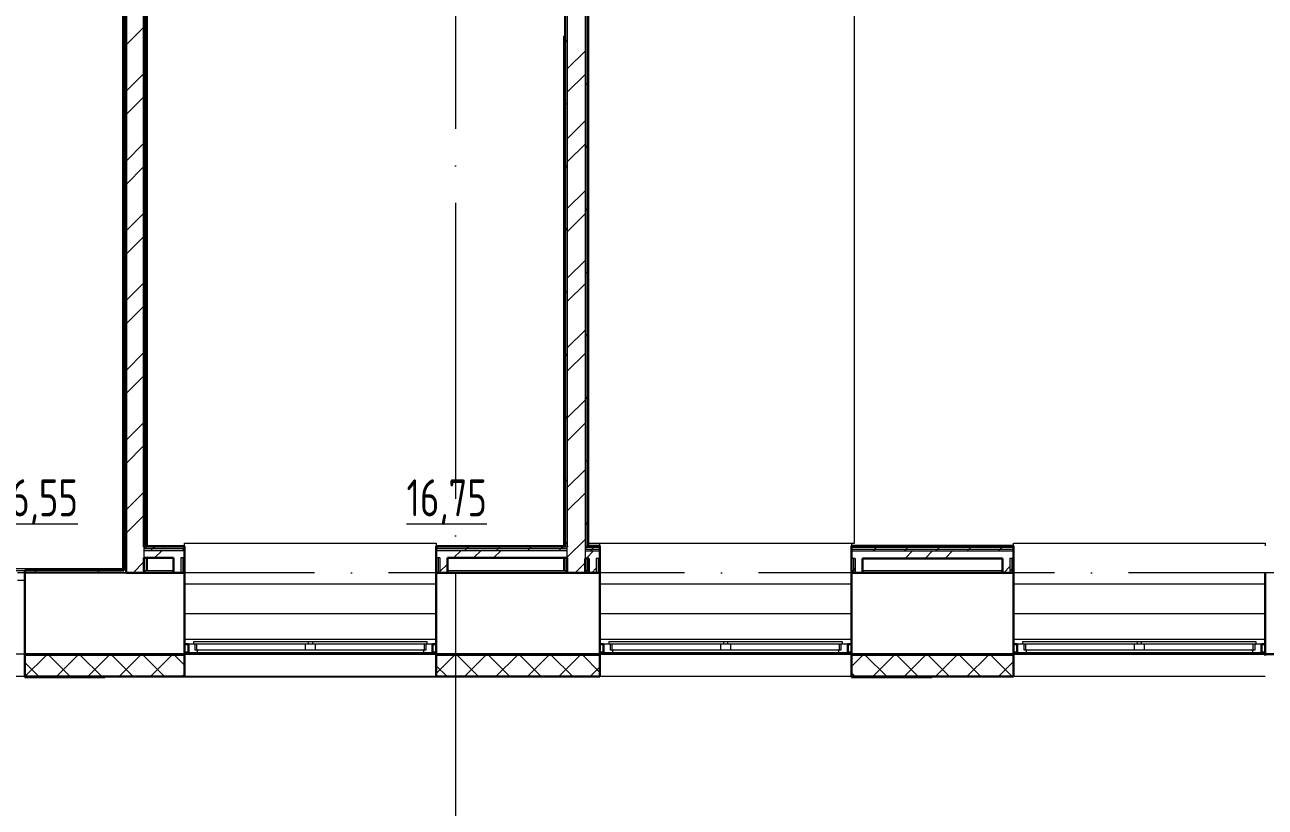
# Model space of a CAD drawing. Header units: millimetres. Extents: x -259809 to 472825, y -397243 to 31861.
# Drawn here: x -12546 to -4166, y -374417 to -369130 of the extents above; entities that cross this region are included whole.
import ezdxf

# ---------------------------------------------------------------- set-up
doc = ezdxf.new("R2010")
doc.units = ezdxf.units.MM
doc.linetypes.add('ADSK_Линия сетки', pattern=[25, 20, -2.5, 0, -2.5])
for name, color, linetype, lineweight in [('_ Окна', 252, 'Continuous', 30), ('лс', 5, 'Continuous', 30), ('Марки помещений', 252, 'Continuous', 20), ('Ограждение', 252, 'Continuous', 9), ('Окна', 252, 'Continuous', 9), ('Оси', 252, 'Continuous', 9), ('Перекрытие', 252, 'Continuous', 18), ('Стены внутренние', 252, 'Continuous', 18), ('Стены наружные', 252, 'Continuous', 18), ('Стены штриховка', 7, 'Continuous', 9)]:
    doc.layers.add(name, color=color, linetype=linetype, lineweight=lineweight)
doc.styles.add('GOST Common_3', font='', dxfattribs={"height": 3.5})
doc.styles.get('GOST Common_3').set_extended_font_data('GOST 2.304 type A')
pattern_1 = [(0, (-37739.8, 574.4), (0, 600), []), (90, (-37739.8, 574.4), (-600, 4e-14), [])]

# ---------------------------------------------------------------- blocks, each defined once
blk = doc.blocks.new('1 этаж')
at = {"layer": 'Ограждение', "true_color": 0x636466}
h = blk.add_hatch(dxfattribs=at)
h.set_pattern_fill('FP_37', color=251, style=0, pattern_type=2)
h.set_pattern_definition(pattern_1)
h.paths.add_polyline_path([(-11875.8, -20130.3), (-11875.8, -14155.3), (-11885.8, -14165.3), (-11885.8, -20120.3)])
h = blk.add_hatch(dxfattribs=at)
h.set_pattern_fill('FP_37', color=251, style=0, pattern_type=2)
h.set_pattern_definition(pattern_1)
h.paths.add_polyline_path([(-12233.6, -20130.3), (-11875.8, -20130.3), (-11885.8, -20120.3), (-14635.8, -20120.3), (-14645.8, -20130.3), (-12545.8, -20130.3)])
at = {"layer": '_ Окна', "color": 251, "lineweight": 18, "true_color": 0x636466}
for p, q in [((-12545.8, -20145.3), (-12595.8, -20145.3)), ((-12595.8, -20195.3), (-12545.8, -20195.3)), ((-12545.8, -20195.3), (-12545.8, -20145.3)), ((-11402.8, -20627.3), (-11440.8, -20627.3)), ((-11440.8, -20627.3), (-11440.8, -20685.3)), ((-11440.8, -20685.3), (-11381.4, -20685.3)), ((-11394.8, -20668.3), (-11394.8, -20627.3)), ((-11382.8, -20668.3), (-11394.8, -20668.3)), ((-11381.4, -20685.3), (-11376.8, -20668.3)), ((-9854.8, -20668.3), (-9850.2, -20685.3)), ((-9850.2, -20685.3), (-9790.8, -20685.3)), ((-9836.8, -20668.3), (-9848.8, -20668.3)), ((-9836.8, -20627.3), (-9836.8, -20668.3)), ((-9790.8, -20627.3), (-9828.8, -20627.3)), ((-9790.8, -20685.3), (-9790.8, -20627.3)), ((-8597.8, -20627.3), (-8635.8, -20627.3)), ((-8635.8, -20627.3), (-8635.8, -20685.3)), ((-8635.8, -20685.3), (-8576.4, -20685.3)), ((-8589.8, -20668.3), (-8589.8, -20627.3)), ((-8577.8, -20668.3), (-8589.8, -20668.3)), ((-8576.4, -20685.3), (-8571.8, -20668.3)), ((-7049.8, -20668.3), (-7045.2, -20685.3)), ((-7045.2, -20685.3), (-6985.8, -20685.3)), ((-7031.8, -20668.3), (-7043.8, -20668.3)), ((-7031.8, -20627.3), (-7031.8, -20668.3)), ((-6985.8, -20627.3), (-7023.8, -20627.3)), ((-6985.8, -20685.3), (-6985.8, -20627.3)), ((-5802.8, -20627.3), (-5840.8, -20627.3)), ((-5840.8, -20627.3), (-5840.8, -20685.3)), ((-5840.8, -20685.3), (-5781.4, -20685.3)), ((-5794.8, -20668.3), (-5794.8, -20627.3)), ((-5782.8, -20668.3), (-5794.8, -20668.3)), ((-5781.4, -20685.3), (-5776.8, -20668.3)), ((-4254.8, -20668.3), (-4250.2, -20685.3)), ((-4250.2, -20685.3), (-4190.8, -20685.3)), ((-4236.8, -20668.3), (-4248.8, -20668.3)), ((-4236.8, -20627.3), (-4236.8, -20668.3)), ((-4190.8, -20627.3), (-4228.8, -20627.3)), ((-4190.8, -20685.3), (-4190.8, -20627.3))]:
    blk.add_line(p, q, dxfattribs=at)
at = {"layer": '_ Окна', "color": 251, "true_color": 0x636466}
for p, q in [((-11440.8, -20627.3), (-11465.8, -20627.3)), ((-11465.8, -20685.3), (-11440.8, -20685.3)), ((-11440.8, -20685.3), (-11440.8, -20627.3)), ((-9765.8, -20627.3), (-9790.8, -20627.3)), ((-9790.8, -20627.3), (-9790.8, -20685.3)), ((-9790.8, -20685.3), (-9765.8, -20685.3)), ((-8635.8, -20627.3), (-8660.8, -20627.3)), ((-8660.8, -20685.3), (-8635.8, -20685.3)), ((-8635.8, -20685.3), (-8635.8, -20627.3)), ((-6960.8, -20627.3), (-6985.8, -20627.3)), ((-6985.8, -20627.3), (-6985.8, -20685.3)), ((-6985.8, -20685.3), (-6960.8, -20685.3)), ((-5840.8, -20627.3), (-5865.8, -20627.3)), ((-5865.8, -20685.3), (-5840.8, -20685.3)), ((-5840.8, -20685.3), (-5840.8, -20627.3)), ((-4165.8, -20627.3), (-4190.8, -20627.3)), ((-4190.8, -20627.3), (-4190.8, -20685.3)), ((-4190.8, -20685.3), (-4165.8, -20685.3))]:
    blk.add_line(p, q, dxfattribs=at)
at = {"layer": 'Ограждение', "color": 251, "true_color": 0x636466}
for p, q in [((-11885.8, -14165.3), (-11885.8, -20120.3)), ((-11715.8, -19965.5), (-11715.8, -14775.3)), ((-8905.8, -16520.3), (-8895.8, -16520.3)), ((-8905.8, -16520.3), (-8905.8, -19965.4)), ((-11465.8, -19965.3), (-11465.8, -19945.3)), ((-11465.8, -19945.3), (-9765.8, -19945.3)), ((-9765.8, -19945.3), (-9765.8, -19965.3)), ((-8735.8, -19963.4), (-8735.8, -19945.3)), ((-8660.8, -19963.4), (-8660.8, -19945.3)), ((-8660.8, -19945.3), (-6960.8, -19945.3)), ((-6960.8, -19945.3), (-6960.8, -19963.4)), ((-5865.8, -19963.4), (-5865.8, -19945.3)), ((-5865.8, -19945.3), (-4165.8, -19945.3)), ((-4165.8, -19945.3), (-4165.8, -19963.4)), ((-11725.8, -20045.3), (-11725.8, -20130.3)), ((-11715.8, -20130.3), (-11715.8, -20045.3)), ((-8905.8, -20045.3), (-8905.8, -20130.3)), ((-8895.8, -20130.3), (-8895.8, -20045.3)), ((-8745.8, -20048.4), (-8745.8, -20130.3)), ((-11885.8, -20120.3), (-14635.8, -20120.3)), ((-11885.8, -20120.3), (-11875.8, -20130.3)), ((-11465.8, -20220.3), (-9765.8, -20220.3)), ((-8660.8, -20220.3), (-6960.8, -20220.3)), ((-5865.8, -20220.3), (-4165.8, -20220.3)), ((-11465.8, -20420.3), (-9765.8, -20420.3)), ((-8660.8, -20420.3), (-6960.8, -20420.3)), ((-5865.8, -20420.3), (-4165.8, -20420.3)), ((-11465.8, -20595.3), (-9765.8, -20595.3)), ((-8660.8, -20595.3), (-6960.8, -20595.3)), ((-5865.8, -20595.3), (-4165.8, -20595.3))]:
    blk.add_line(p, q, dxfattribs=at)
at = {"layer": 'Окна', "color": 251, "true_color": 0x636466}
for p, q in [((-11402.8, -20610.3), (-10630.8, -20610.3)), ((-11402.8, -20627.3), (-11402.8, -20610.3)), ((-10630.8, -20610.3), (-10600.8, -20610.3)), ((-10630.8, -20610.3), (-10630.8, -20627.3)), ((-10600.8, -20610.3), (-9828.8, -20610.3)), ((-10600.8, -20627.3), (-10600.8, -20610.3)), ((-9828.8, -20610.3), (-9828.8, -20627.3)), ((-8597.8, -20610.3), (-7825.8, -20610.3)), ((-8597.8, -20627.3), (-8597.8, -20610.3)), ((-7825.8, -20610.3), (-7795.8, -20610.3)), ((-7825.8, -20610.3), (-7825.8, -20627.3)), ((-7795.8, -20610.3), (-7023.8, -20610.3)), ((-7795.8, -20627.3), (-7795.8, -20610.3)), ((-7023.8, -20610.3), (-7023.8, -20627.3)), ((-5802.8, -20610.3), (-5030.8, -20610.3)), ((-5802.8, -20627.3), (-5802.8, -20610.3)), ((-5030.8, -20610.3), (-5000.8, -20610.3)), ((-5030.8, -20610.3), (-5030.8, -20627.3)), ((-5000.8, -20610.3), (-4228.8, -20610.3)), ((-5000.8, -20627.3), (-5000.8, -20610.3)), ((-4228.8, -20610.3), (-4228.8, -20627.3)), ((-10630.8, -20627.3), (-11402.8, -20627.3)), ((-11382.8, -20668.3), (-11382.8, -20627.3)), ((-10650.8, -20668.3), (-11382.8, -20668.3)), ((-11381.4, -20685.3), (-9850.2, -20685.3)), ((-10650.8, -20627.3), (-10650.8, -20668.3)), ((-10580.8, -20668.3), (-10650.8, -20668.3)), ((-10600.8, -20627.3), (-10630.8, -20627.3)), ((-9828.8, -20627.3), (-10600.8, -20627.3)), ((-10580.8, -20668.3), (-10580.8, -20627.3)), ((-9848.8, -20668.3), (-10580.8, -20668.3)), ((-9848.8, -20627.3), (-9848.8, -20668.3)), ((-7825.8, -20627.3), (-8597.8, -20627.3)), ((-8577.8, -20668.3), (-8577.8, -20627.3)), ((-7845.8, -20668.3), (-8577.8, -20668.3)), ((-8576.4, -20685.3), (-7045.2, -20685.3)), ((-7845.8, -20627.3), (-7845.8, -20668.3)), ((-7775.8, -20668.3), (-7845.8, -20668.3)), ((-7795.8, -20627.3), (-7825.8, -20627.3)), ((-7023.8, -20627.3), (-7795.8, -20627.3)), ((-7775.8, -20668.3), (-7775.8, -20627.3)), ((-7043.8, -20668.3), (-7775.8, -20668.3)), ((-7043.8, -20627.3), (-7043.8, -20668.3)), ((-5030.8, -20627.3), (-5802.8, -20627.3)), ((-5782.8, -20668.3), (-5782.8, -20627.3)), ((-5050.8, -20668.3), (-5782.8, -20668.3)), ((-5781.4, -20685.3), (-4250.2, -20685.3)), ((-5050.8, -20627.3), (-5050.8, -20668.3)), ((-4980.8, -20668.3), (-5050.8, -20668.3)), ((-5000.8, -20627.3), (-5030.8, -20627.3)), ((-4228.8, -20627.3), (-5000.8, -20627.3)), ((-4980.8, -20668.3), (-4980.8, -20627.3)), ((-4248.8, -20668.3), (-4980.8, -20668.3)), ((-4248.8, -20627.3), (-4248.8, -20668.3))]:
    blk.add_line(p, q, dxfattribs=at)
at = {"layer": 'Оси', "color": 251, "linetype": 'ADSK_Линия сетки', "ltscale": 100, "true_color": 0x636466}
for p, q in [((-9635.8, -2645.3), (-9635.8, -33771.4)), ((4411.5, -20145.3), (-72528.1, -20145.3))]:
    blk.add_line(p, q, dxfattribs=at)
at = {"layer": 'Перекрытие', "color": 251, "ltscale": 100, "true_color": 0x636466}
for p, q in [((-6940.8, -19945.3), (-6940.8, -15295.3)), ((-8740.8, -19945.3), (-8660.8, -19945.3)), ((-6960.8, -19945.3), (-6940.8, -19945.3))]:
    blk.add_line(p, q, dxfattribs=at)
at = {"layer": 'Стены внутренние', "color": 251, "lineweight": 30, "true_color": 0x636466}
for p, q in [((-12545.8, -20145.3), (-12545.8, -20695.3)), ((-11540.8, -20145.3), (-11740.8, -20145.3)), ((-11465.8, -20695.3), (-11465.8, -20145.3)), ((-9765.8, -20145.3), (-9765.8, -20695.3)), ((-8880.8, -20145.3), (-9690.8, -20145.3)), ((-8735.8, -20145.3), (-8760.8, -20145.3)), ((-8660.8, -20695.3), (-8660.8, -20145.3)), ((-6960.8, -20145.3), (-6960.8, -20695.3)), ((-5940.8, -20145.3), (-6885.8, -20145.3)), ((-5865.8, -20695.3), (-5865.8, -20145.3)), ((-4165.8, -20145.3), (-4165.8, -20695.3)), ((-12545.8, -20695.3), (-11465.8, -20695.3)), ((-9765.8, -20695.3), (-8660.8, -20695.3)), ((-6960.8, -20695.3), (-5865.8, -20695.3)), ((-12545.8, -20705.3), (-12545.8, -20847.3)), ((-11465.8, -20847.3), (-11465.8, -20705.3)), ((-9765.8, -20705.3), (-9765.8, -20847.3)), ((-8660.8, -20847.3), (-8660.8, -20705.3)), ((-6960.8, -20705.3), (-6960.8, -20847.3)), ((-5865.8, -20847.3), (-5865.8, -20705.3)), ((-12545.8, -20847.3), (-11465.8, -20847.3)), ((-9765.8, -20847.3), (-8660.8, -20847.3)), ((-6960.8, -20847.3), (-5865.8, -20847.3))]:
    blk.add_line(p, q, dxfattribs=at)
at = {"layer": 'Стены внутренние', "color": 251, "true_color": 0x636466}
for p, q in [((-11860.8, -20145.3), (-12545.8, -20145.3)), ((-12545.8, -20695.3), (-14245.8, -20695.3)), ((-9765.8, -20695.3), (-11465.8, -20695.3)), ((-6960.8, -20695.3), (-8660.8, -20695.3)), ((-4165.8, -20695.3), (-5865.8, -20695.3)), ((-12545.8, -20847.3), (-14245.8, -20847.3)), ((-9765.8, -20847.3), (-11465.8, -20847.3)), ((-6960.8, -20847.3), (-8660.8, -20847.3)), ((-4165.8, -20847.3), (-5865.8, -20847.3))]:
    blk.add_line(p, q, dxfattribs=at)
at = {"layer": 'Стены внутренние', "color": 251, "linetype": 'Continuous', "lineweight": 9, "true_color": 0x636466}
for p, q in [((-12452.9, -20845.3), (-12545.8, -20752.4)), ((-12542.3, -20845.3), (-12402.3, -20705.3)), ((-12240.8, -20845.3), (-12380.8, -20705.3)), ((-12330.2, -20845.3), (-12190.2, -20705.3)), ((-12028.6, -20845.3), (-12168.6, -20705.3)), ((-12118.1, -20845.3), (-11978.1, -20705.3)), ((-11816.5, -20845.3), (-11956.5, -20705.3)), ((-11905.9, -20845.3), (-11765.9, -20705.3)), ((-11604.4, -20845.3), (-11744.4, -20705.3)), ((-11693.8, -20845.3), (-11553.8, -20705.3)), ((-11466.2, -20771.3), (-11532.2, -20705.3)), ((-9763.8, -20824.5), (-9644.6, -20705.3)), ((-9695.2, -20845.3), (-9763.8, -20776.7)), ((-9483, -20845.3), (-9623, -20705.3)), ((-9572.5, -20845.3), (-9432.5, -20705.3)), ((-9270.9, -20845.3), (-9410.9, -20705.3)), ((-9360.4, -20845.3), (-9220.4, -20705.3)), ((-9058.8, -20845.3), (-9198.8, -20705.3)), ((-9148.2, -20845.3), (-9008.2, -20705.3)), ((-8846.6, -20845.3), (-8986.6, -20705.3)), ((-8936.1, -20845.3), (-8796.1, -20705.3)), ((-8662.8, -20817), (-8774.5, -20705.3)), ((-6958.8, -20777.2), (-6886.9, -20705.3)), ((-6725.3, -20845.3), (-6865.3, -20705.3)), ((-6814.8, -20845.3), (-6674.8, -20705.3)), ((-6513.2, -20845.3), (-6653.2, -20705.3)), ((-6602.6, -20845.3), (-6462.6, -20705.3)), ((-6301.1, -20845.3), (-6441.1, -20705.3)), ((-6390.5, -20845.3), (-6250.5, -20705.3)), ((-6088.9, -20845.3), (-6228.9, -20705.3)), ((-6178.4, -20845.3), (-6038.4, -20705.3)), ((-5876.8, -20845.3), (-6016.8, -20705.3)), ((-5966.2, -20845.3), (-5865.8, -20744.9)), ((-12477.8, -20846.6), (-12478.2, -20847.3)), ((-12125.1, -20845.3), (-12126.3, -20847.3)), ((-11481.7, -20845.3), (-11467.8, -20831.4)), ((-11467.8, -20835.2), (-11465.8, -20835.2)), ((-9661.5, -20845.3), (-9662.6, -20847.3)), ((-9640.8, -20847.3), (-9641.9, -20845.3)), ((-9406.1, -20847.3), (-9407.3, -20845.3)), ((-8819.5, -20847.3), (-8820.7, -20845.3)), ((-8724, -20845.3), (-8662.8, -20784.2)), ((-6958.8, -20819), (-6960.8, -20815.5)), ((-6937.5, -20845.3), (-6958.8, -20824)), ((-6845.8, -20845.3), (-6847, -20847.3))]:
    blk.add_line(p, q, dxfattribs=at)
at = {"layer": 'Стены наружные', "color": 251, "lineweight": 30, "true_color": 0x636466}
for p, q in [((-11875.8, -14155.3), (-11875.8, -20130.3)), ((-11860.8, -20145.3), (-11860.8, -14140.3)), ((-11740.8, -14475.3), (-11740.8, -19970.3)), ((-11725.8, -19965.3), (-11725.8, -14490.3)), ((-8740.8, -19963.4), (-8740.8, -15270.3)), ((-8895.8, -16320.3), (-8895.8, -19965.3)), ((-11740.8, -19970.3), (-11725.8, -19970.3)), ((-11725.8, -19970.3), (-11740.8, -19970.3)), ((-11465.8, -19965.3), (-11725.8, -19965.3)), ((-11465.8, -20145.3), (-11465.8, -19965.3)), ((-8895.8, -19965.3), (-9765.8, -19965.3)), ((-9765.8, -19965.3), (-9765.8, -20145.3)), ((-8880.8, -19970.3), (-8880.8, -19965.3)), ((-8760.8, -19973.4), (-8745.8, -19973.4)), ((-8745.8, -19968.4), (-8745.8, -19963.4)), ((-8660.8, -19963.4), (-8740.8, -19963.4)), ((-8660.8, -20145.3), (-8660.8, -19963.4)), ((-6960.8, -19963.4), (-6960.8, -20145.3)), ((-5865.8, -19963.4), (-6960.8, -19963.4)), ((-5865.8, -20145.3), (-5865.8, -19963.4)), ((-11740.8, -20145.3), (-11740.8, -20045.3)), ((-11740.8, -20045.3), (-11540.8, -20045.3)), ((-11540.8, -20045.3), (-11540.8, -20145.3)), ((-9690.8, -20145.3), (-9690.8, -20045.3)), ((-9690.8, -20045.3), (-8880.8, -20045.3)), ((-8880.8, -20045.3), (-8880.8, -20145.3)), ((-8760.8, -20145.3), (-8760.8, -20048.4)), ((-8760.8, -20048.4), (-8735.8, -20048.4)), ((-8735.8, -20048.4), (-8735.8, -20145.3)), ((-6885.8, -20048.4), (-5940.8, -20048.4)), ((-6885.8, -20145.3), (-6885.8, -20048.4)), ((-5940.8, -20048.4), (-5940.8, -20145.3)), ((-11875.8, -20130.3), (-12545.8, -20130.3)), ((-12545.8, -20130.3), (-12545.8, -20145.3)), ((-11860.8, -20145.3), (-11740.8, -20145.3)), ((-11540.8, -20145.3), (-11465.8, -20145.3)), ((-9765.8, -20145.3), (-9690.8, -20145.3)), ((-8880.8, -20145.3), (-8760.8, -20145.3)), ((-8735.8, -20145.3), (-8660.8, -20145.3)), ((-6960.8, -20145.3), (-6885.8, -20145.3)), ((-5940.8, -20145.3), (-5865.8, -20145.3)), ((-11465.8, -20695.3), (-12545.8, -20695.3)), ((-12545.8, -20695.3), (-12545.8, -20705.3)), ((-11465.8, -20705.3), (-11465.8, -20695.3)), ((-8660.8, -20695.3), (-9765.8, -20695.3)), ((-9765.8, -20695.3), (-9765.8, -20705.3)), ((-8660.8, -20705.3), (-8660.8, -20695.3)), ((-5865.8, -20695.3), (-6960.8, -20695.3)), ((-6960.8, -20695.3), (-6960.8, -20705.3)), ((-5865.8, -20705.3), (-5865.8, -20695.3)), ((-3090.8, -20695.3), (-4165.8, -20695.3)), ((-4165.8, -20695.3), (-4165.8, -20705.3)), ((-12005.8, -20847.3), (-12545.8, -20847.3)), ((-12545.8, -20847.3), (-12545.8, -20852.3)), ((-12545.8, -20852.3), (-12005.8, -20852.3)), ((-12005.8, -20852.3), (-12005.8, -20847.3)), ((-6415.8, -20847.3), (-6960.8, -20847.3)), ((-6960.8, -20847.3), (-6960.8, -20852.3)), ((-6960.8, -20852.3), (-6415.8, -20852.3)), ((-6415.8, -20852.3), (-6415.8, -20847.3))]:
    blk.add_line(p, q, dxfattribs=at)
at = {"layer": 'Стены наружные', "color": 251, "linetype": 'Continuous', "lineweight": 9, "true_color": 0x636466}
for p, q in [((-11860.8, -16577.9), (-11740.8, -16457.9)), ((-8745.8, -16483.1), (-8740.8, -16478.1)), ((-11875.8, -16572.5), (-11860.8, -16557.5)), ((-8895.8, -16562.4), (-8880.8, -16547.4)), ((-8745.8, -16553.8), (-8740.8, -16548.8)), ((-8880.8, -16741), (-8760.8, -16621)), ((-8745.8, -16624.5), (-8740.8, -16619.5)), ((-8745.8, -16695.2), (-8740.8, -16690.2)), ((-11860.8, -16892.2), (-11740.8, -16772.2)), ((-8880.8, -16898.1), (-8760.8, -16778.1)), ((-8760.8, -16851.6), (-8745.8, -16836.6)), ((-8745.8, -16765.9), (-8740.8, -16760.9)), ((-8745.8, -16836.6), (-8740.8, -16831.6)), ((-8745.8, -16907.4), (-8740.8, -16902.4)), ((-11875.8, -16996.8), (-11860.8, -16981.8)), ((-11860.8, -17049.3), (-11740.8, -16929.3)), ((-8895.8, -16986.6), (-8880.8, -16971.6)), ((-8745.8, -16978.1), (-8740.8, -16973.1)), ((-8880.8, -17212.4), (-8760.8, -17092.4)), ((-8745.8, -17048.8), (-8740.8, -17043.8)), ((-8745.8, -17119.5), (-8740.8, -17114.5)), ((-11860.8, -17363.6), (-11740.8, -17243.6)), ((-8880.8, -17369.6), (-8760.8, -17249.6)), ((-8760.8, -17275.9), (-8745.8, -17260.9)), ((-8745.8, -17190.2), (-8740.8, -17185.2)), ((-8745.8, -17260.9), (-8740.8, -17255.9)), ((-8745.8, -17331.6), (-8740.8, -17326.6)), ((-11875.8, -17421.1), (-11860.8, -17406.1)), ((-11860.8, -17520.8), (-11740.8, -17400.8)), ((-8895.8, -17410.9), (-8880.8, -17395.9)), ((-8745.8, -17402.3), (-8740.8, -17397.3)), ((-8745.8, -17473), (-8740.8, -17468)), ((-8880.8, -17683.9), (-8760.8, -17563.9)), ((-8745.8, -17543.8), (-8740.8, -17538.8)), ((-8745.8, -17614.5), (-8740.8, -17609.5)), ((-8745.8, -17685.2), (-8740.8, -17680.2)), ((-11860.8, -17835.1), (-11740.8, -17715.1)), ((-8880.8, -17841), (-8760.8, -17721)), ((-8760.8, -17700.2), (-8745.8, -17685.2)), ((-8745.8, -17755.9), (-8740.8, -17750.9)), ((-11875.8, -17845.3), (-11860.8, -17830.3)), ((-8895.8, -17835.2), (-8880.8, -17820.2)), ((-8745.8, -17826.6), (-8740.8, -17821.6)), ((-11860.8, -17992.3), (-11740.8, -17872.3)), ((-8745.8, -17897.3), (-8740.8, -17892.3)), ((-8745.8, -17968), (-8740.8, -17963)), ((-8880.8, -18155.3), (-8760.8, -18035.3)), ((-8745.8, -18038.7), (-8740.8, -18033.7)), ((-8760.8, -18124.4), (-8745.8, -18109.4)), ((-8745.8, -18109.4), (-8740.8, -18104.4)), ((-8745.8, -18180.1), (-8740.8, -18175.1)), ((-11875.8, -18269.6), (-11860.8, -18254.6)), ((-11860.8, -18306.6), (-11740.8, -18186.6)), ((-8895.8, -18259.4), (-8880.8, -18244.4)), ((-8880.8, -18312.5), (-8760.8, -18192.5)), ((-8745.8, -18250.9), (-8740.8, -18245.9)), ((-11860.8, -18463.7), (-11740.8, -18343.7)), ((-8745.8, -18321.6), (-8740.8, -18316.6)), ((-8745.8, -18392.3), (-8740.8, -18387.3)), ((-8880.8, -18626.8), (-8760.8, -18506.8)), ((-8745.8, -18463), (-8740.8, -18458)), ((-8760.8, -18548.7), (-8745.8, -18533.7)), ((-8745.8, -18533.7), (-8740.8, -18528.7)), ((-8745.8, -18604.4), (-8740.8, -18599.4)), ((-11875.8, -18693.9), (-11860.8, -18678.9)), ((-11860.8, -18778), (-11740.8, -18658)), ((-8895.8, -18683.7), (-8880.8, -18668.7)), ((-8880.8, -18784), (-8760.8, -18664)), ((-8745.8, -18675.1), (-8740.8, -18670.1)), ((-8745.8, -18745.8), (-8740.8, -18740.8)), ((-11860.8, -18935.2), (-11740.8, -18815.2)), ((-8745.8, -18816.5), (-8740.8, -18811.5)), ((-8745.8, -18887.3), (-8740.8, -18882.3)), ((-8880.8, -19098.3), (-8760.8, -18978.3)), ((-8760.8, -18973), (-8745.8, -18958)), ((-8745.8, -18958), (-8740.8, -18953)), ((-11875.8, -19118.1), (-11860.8, -19103.1)), ((-8895.8, -19108), (-8880.8, -19093)), ((-8745.8, -19028.7), (-8740.8, -19023.7)), ((-8745.8, -19099.4), (-8740.8, -19094.4)), ((-11860.8, -19249.5), (-11740.8, -19129.5)), ((-8880.8, -19255.4), (-8760.8, -19135.4)), ((-8745.8, -19170.1), (-8740.8, -19165.1)), ((-8745.8, -19240.8), (-8740.8, -19235.8)), ((-11860.8, -19406.6), (-11740.8, -19286.6)), ((-8745.8, -19311.5), (-8740.8, -19306.5)), ((-8760.8, -19397.2), (-8745.8, -19382.2)), ((-8745.8, -19382.2), (-8740.8, -19377.2)), ((-8895.8, -19532.2), (-8880.8, -19517.2)), ((-8880.8, -19569.7), (-8760.8, -19449.7)), ((-8745.8, -19452.9), (-8740.8, -19447.9)), ((-8745.8, -19523.7), (-8740.8, -19518.7)), ((-11875.8, -19542.4), (-11860.8, -19527.4)), ((-11860.8, -19721), (-11740.8, -19601)), ((-8880.8, -19726.9), (-8760.8, -19606.9)), ((-8745.8, -19594.4), (-8740.8, -19589.4)), ((-8745.8, -19665.1), (-8740.8, -19660.1)), ((-11860.8, -19878.1), (-11740.8, -19758.1)), ((-8745.8, -19735.8), (-8740.8, -19730.8)), ((-8760.8, -19821.5), (-8745.8, -19806.5)), ((-8745.8, -19806.5), (-8740.8, -19801.5)), ((-8895.8, -19956.5), (-8880.8, -19941.5)), ((-8880.8, -20041.2), (-8760.8, -19921.2)), ((-8745.8, -19877.2), (-8740.8, -19872.2)), ((-8745.8, -19947.9), (-8740.8, -19942.9)), ((-11875.8, -19966.6), (-11860.8, -19951.6)), ((-11692.3, -19995.3), (-11679.8, -19982.8)), ((-11679.8, -19982.8), (-11667.3, -19970.3)), ((-11668.6, -20045.3), (-11618.6, -19995.3)), ((-11480.2, -19995.3), (-11467.7, -19982.8)), ((-11467.7, -19982.8), (-11465.8, -19980.9)), ((-9765.8, -19978), (-9758.1, -19970.3)), ((-9758.1, -19970.3), (-9753.1, -19965.3)), ((-9648.5, -20045.3), (-9598.5, -19995.3)), ((-9571, -19995.3), (-9558.5, -19982.8)), ((-9558.5, -19982.8), (-9546, -19970.3)), ((-9513.5, -20045.3), (-9463.5, -19995.3)), ((-9378.6, -20045.3), (-9328.6, -19995.3)), ((-9358.9, -19995.3), (-9346.4, -19982.8)), ((-9346.4, -19982.8), (-9333.9, -19970.3)), ((-9333.9, -19970.3), (-9328.9, -19965.3)), ((-9146.8, -19995.3), (-9134.3, -19982.8)), ((-9134.3, -19982.8), (-9121.8, -19970.3)), ((-8934.6, -19995.3), (-8922.1, -19982.8)), ((-8922.1, -19982.8), (-8909.6, -19970.3)), ((-8909.6, -19970.3), (-8904.6, -19965.3)), ((-8753.3, -20048.4), (-8703.3, -19998.4)), ((-8725.6, -19998.4), (-8713.1, -19985.9)), ((-8713.1, -19985.9), (-8700.6, -19973.4)), ((-8695.6, -19968.4), (-8690.6, -19963.4)), ((-6927.8, -19968.4), (-6922.8, -19963.4)), ((-6857.1, -19968.4), (-6852.1, -19963.4)), ((-6816.4, -19998.4), (-6803.9, -19985.9)), ((-6803.9, -19985.9), (-6791.4, -19973.4)), ((-6791.4, -19973.4), (-6786.4, -19968.4)), ((-6786.4, -19968.4), (-6781.4, -19963.4)), ((-6715.7, -19968.4), (-6710.7, -19963.4)), ((-6645, -19968.4), (-6640, -19963.4)), ((-6604.2, -19998.4), (-6591.7, -19985.9)), ((-6598.3, -20048.4), (-6548.3, -19998.4)), ((-6591.7, -19985.9), (-6579.2, -19973.4)), ((-6574.2, -19968.4), (-6569.2, -19963.4)), ((-6503.5, -19968.4), (-6498.5, -19963.4)), ((-6463.3, -20048.4), (-6413.3, -19998.4)), ((-6432.8, -19968.4), (-6427.8, -19963.4)), ((-6392.1, -19998.4), (-6379.6, -19985.9)), ((-6379.6, -19985.9), (-6367.1, -19973.4)), ((-6367.1, -19973.4), (-6362.1, -19968.4)), ((-6362.1, -19968.4), (-6357.1, -19963.4)), ((-6328.4, -20048.4), (-6278.4, -19998.4)), ((-6291.4, -19968.4), (-6286.4, -19963.4)), ((-6220.7, -19968.4), (-6215.7, -19963.4)), ((-6180, -19998.4), (-6167.5, -19985.9)), ((-6167.5, -19985.9), (-6155, -19973.4)), ((-6150, -19968.4), (-6145, -19963.4)), ((-6079.3, -19968.4), (-6074.3, -19963.4)), ((-6008.6, -19968.4), (-6003.6, -19963.4)), ((-5967.9, -19998.4), (-5955.4, -19985.9)), ((-5955.4, -19985.9), (-5942.9, -19973.4)), ((-5942.9, -19973.4), (-5937.9, -19968.4)), ((-5937.9, -19968.4), (-5932.9, -19963.4)), ((-5867.1, -19968.4), (-5865.8, -19967.1)), ((-11813.7, -20145.3), (-11740.8, -20072.4)), ((-9740.8, -20137.6), (-9690.8, -20087.6)), ((-8885.2, -20045.3), (-8880.8, -20041)), ((-8827.8, -20145.3), (-8760.8, -20078.4)), ((-5931.9, -20145.3), (-5890.8, -20104.3)), ((-5878.3, -20121), (-5865.8, -20108.5)), ((-12478.7, -20145.3), (-12463.7, -20130.3)), ((-12054.5, -20145.3), (-12039.5, -20130.3)), ((-8715.3, -20145.3), (-8685.8, -20115.8)), ((-6960.8, -20142.8), (-6948.3, -20130.3)), ((-6948.3, -20130.3), (-6935.8, -20117.8)), ((-5890.8, -20133.5), (-5878.3, -20121)), ((-12478.2, -20847.3), (-12481.1, -20852.3)), ((-12126.3, -20847.3), (-12129, -20852)), ((-6847, -20847.3), (-6848.7, -20850.3))]:
    blk.add_line(p, q, dxfattribs=at)
at = {"layer": 'Стены наружные', "color": 251, "true_color": 0x636466}
for p, q in [((-14245.8, -20130.3), (-12545.8, -20130.3)), ((-12545.8, -20145.3), (-11860.8, -20145.3)), ((-11733.3, -20130.3), (-11540.8, -20130.3)), ((-11733.3, -20145.3), (-11733.3, -20130.3)), ((-9690.8, -20130.3), (-8888.3, -20130.3)), ((-8888.3, -20145.3), (-8888.3, -20130.3)), ((-8753.3, -20130.3), (-8735.8, -20130.3)), ((-8753.3, -20145.3), (-8753.3, -20130.3)), ((-6885.8, -20130.3), (-5940.8, -20130.3)), ((-11465.8, -20695.3), (-9765.8, -20695.3)), ((-8660.8, -20695.3), (-6960.8, -20695.3)), ((-5865.8, -20695.3), (-4165.8, -20695.3)), ((-11984.5, -20852.3), (-11984.5, -20847.3)), ((-9212.5, -20852.3), (-11984.5, -20852.3)), ((-11460.8, -20847.3), (-9765.8, -20847.3)), ((-11460.8, -20847.3), (-11460.8, -20852.3)), ((-9765.8, -20852.3), (-9765.8, -20847.3)), ((-9212.5, -20852.3), (-9212.5, -20847.3))]:
    blk.add_line(p, q, dxfattribs=at)
at = {"layer": 'Стены штриховка', "color": 251, "true_color": 0x636466}
for p, q in [((-8760.8, -15270.3), (-8760.8, -20048.4)), ((-8745.8, -19963.4), (-8745.8, -15270.3)), ((-8880.8, -16320.3), (-8880.8, -19965.3)), ((-11740.8, -19970.3), (-11740.8, -20045.3)), ((-11740.8, -19982.8), (-11465.8, -19982.8)), ((-11740.8, -19995.3), (-11465.8, -19995.3)), ((-11725.8, -19965.3), (-11725.8, -19970.3)), ((-11725.8, -19970.3), (-11465.8, -19970.3)), ((-11465.8, -19970.3), (-11725.8, -19970.3)), ((-9765.8, -19970.3), (-8880.8, -19970.3)), ((-8880.8, -19970.3), (-9765.8, -19970.3)), ((-9765.8, -19982.8), (-8880.8, -19982.8)), ((-9765.8, -19995.3), (-8880.8, -19995.3)), ((-8880.8, -20045.3), (-8880.8, -19970.3)), ((-8760.8, -19985.9), (-8660.8, -19985.9)), ((-8760.8, -19998.4), (-8660.8, -19998.4)), ((-8660.8, -19968.4), (-8745.8, -19968.4)), ((-8745.8, -19973.4), (-8660.8, -19973.4)), ((-5865.8, -19968.4), (-6960.8, -19968.4)), ((-6960.8, -19973.4), (-5865.8, -19973.4)), ((-6960.8, -19985.9), (-5865.8, -19985.9)), ((-6960.8, -19998.4), (-5865.8, -19998.4)), ((-11465.8, -20045.3), (-11490.8, -20045.3)), ((-11490.8, -20045.3), (-11490.8, -20145.3)), ((-11478.3, -20045.3), (-11478.3, -20145.3)), ((-9740.8, -20045.3), (-9765.8, -20045.3)), ((-9753.3, -20045.3), (-9753.3, -20145.3)), ((-9740.8, -20045.3), (-9740.8, -20145.3)), ((-8660.8, -20048.4), (-8685.8, -20048.4)), ((-8685.8, -20048.4), (-8685.8, -20145.3)), ((-8673.3, -20048.4), (-8673.3, -20145.3)), ((-6935.8, -20048.4), (-6960.8, -20048.4)), ((-6948.3, -20048.4), (-6948.3, -20145.3)), ((-6935.8, -20048.4), (-6935.8, -20145.3)), ((-5865.8, -20048.4), (-5890.8, -20048.4)), ((-5890.8, -20048.4), (-5890.8, -20145.3)), ((-5878.3, -20048.4), (-5878.3, -20145.3)), ((-11465.8, -20705.3), (-12545.8, -20705.3)), ((-12543.8, -20771.3), (-12545.8, -20771.3)), ((-12543.8, -20771.3), (-12543.8, -20845.3)), ((-11465.8, -20771.3), (-11467.8, -20771.3)), ((-11467.8, -20845.3), (-11467.8, -20771.3)), ((-8660.8, -20705.3), (-9765.8, -20705.3)), ((-9763.8, -20771.3), (-9765.8, -20771.3)), ((-9763.8, -20771.3), (-9763.8, -20845.3)), ((-8660.8, -20771.3), (-8662.8, -20771.3)), ((-8662.8, -20845.3), (-8662.8, -20771.3)), ((-5865.8, -20705.3), (-6960.8, -20705.3)), ((-6958.8, -20771.3), (-6960.8, -20771.3)), ((-6958.8, -20771.3), (-6958.8, -20845.3)), ((-5865.8, -20771.3), (-5867.8, -20771.3)), ((-5867.8, -20845.3), (-5867.8, -20771.3)), ((-12543.8, -20845.3), (-11467.8, -20845.3)), ((-9763.8, -20845.3), (-8662.8, -20845.3)), ((-6958.8, -20845.3), (-5867.8, -20845.3))]:
    blk.add_line(p, q, dxfattribs=at)
at = {"layer": 'Марки помещений', "color": 251, "true_color": 0x636466, "style": 'GOST Common_3', "width": 0.9}
for s, p in [('%%U16,55', (-12734.8, -19764.4)), ('%%U16,75', (-9966.8, -19764.4))]:
    blk.add_text(s, height=250, dxfattribs=at).set_placement(p)

msp = doc.modelspace()

# ---------------------------------------------------------------- hatches: boundary and pattern name
at = {"layer": 'лс', "lineweight": 5}
h = msp.add_hatch(dxfattribs=at)
h.set_pattern_fill('ANSI31', color=4, scale=100)
h.set_pattern_definition([(45, (7e-12, 55557.13), (-224.5064, 224.5064), [])])
h.paths.add_polyline_path([(-29281.7, -366334.3), (-4405.2, -366334.3), (-4405.2, -364593), (-5981.9, -364593), (-5981.9, -364588.7), (-8829.6, -364588.7), (-8829.6, -364591.6), (-30595.5, -364591.6), (-30595.5, -358232.4), (-32731.9, -358232.4), (-32731.9, -364572.7), (-40514.3, -364572.7), (-40514.3, -366445.8), (-39730, -366445.8), (-39730, -369715.4), (-34251.2, -369715.4), (-34251.2, -372621.1), (-29281.7, -372621.1)])
edge = h.paths.add_edge_path(flags=16)
edge.add_ellipse((-39267.7, -365126.6), major_axis=(911.9, 0), ratio=0.29514, start_angle=0, end_angle=360)
h.paths.add_polyline_path([(-39746.2, -365398.8), (-38817.6, -365398.8), (-38817.6, -364890.3), (-39746.2, -364890.3)], flags=16)

# ---------------------------------------------------------------- block references
msp.add_blockref('1 этаж', (0, -352686.9))

doc.saveas('drawing.dxf')
